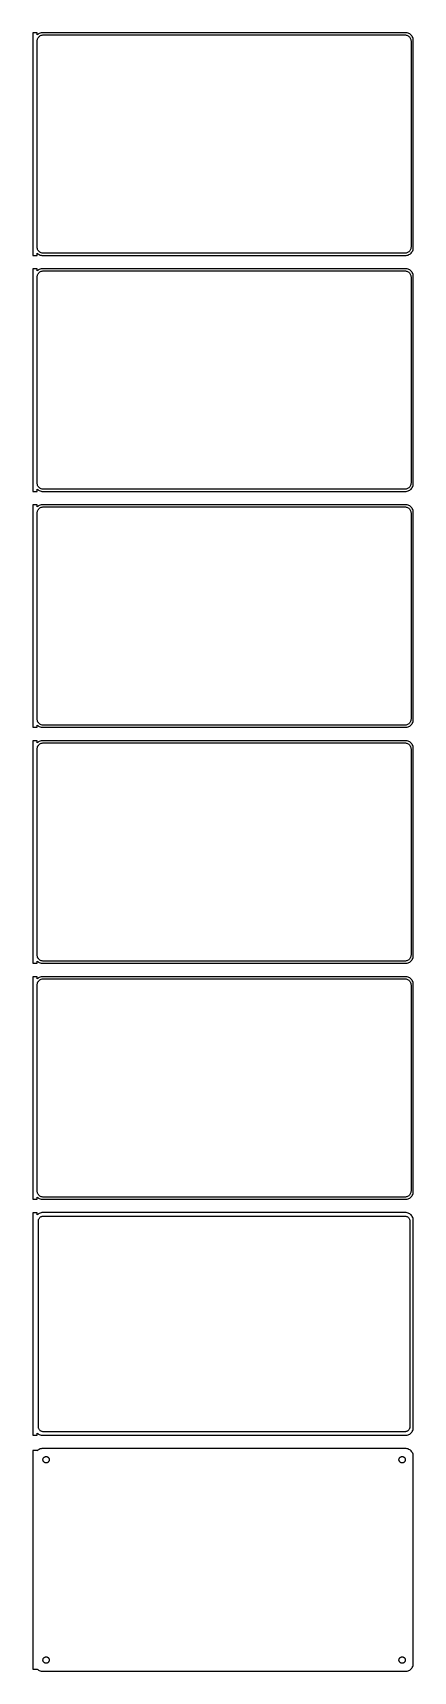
# Model space of a CAD drawing. Header units: metres. Extents: x -129 to 128, y 2310 to 4686.
# Drawn here: x -129 to 128, y 2310 to 3414 of the extents above; entities that cross this region are included whole.
import ezdxf

# ---------------------------------------------------------------- set-up
doc = ezdxf.new("R2010")
doc.units = ezdxf.units.M

msp = doc.modelspace()

# ---------------------------------------------------------------- linework, layer by layer
for p, q in [((-126, 3413.99), (-129, 3413.99)), ((-129, 3413.99), (-129, 3264.01)), ((-126, 3412.56), (-126, 3413.99)), ((-125.687, 3412.85), (-126, 3412.56)), ((-125.179, 3413.22), (-125.687, 3412.85)), ((-124.629, 3413.52), (-125.179, 3413.22)), ((-124.916, 3411.24), (-124.55, 3411.58)), ((-124.045, 3413.76), (-124.629, 3413.52)), ((-124.55, 3411.58), (-124.143, 3411.88)), ((-124.143, 3411.88), (-123.703, 3412.12)), ((-123.437, 3413.91), (-124.045, 3413.76)), ((-123.703, 3412.12), (-123.236, 3412.3)), ((-122.814, 3413.99), (-123.437, 3413.91)), ((-123.236, 3412.3), (-122.75, 3412.43)), ((122.814, 3413.99), (-122.814, 3413.99)), ((-122.75, 3412.43), (-122.251, 3412.49)), ((-122.251, 3412.49), (122.251, 3412.49)), ((122.251, 3412.49), (122.75, 3412.43)), ((122.75, 3412.43), (123.236, 3412.3)), ((123.437, 3413.91), (122.814, 3413.99)), ((123.236, 3412.3), (123.703, 3412.12)), ((124.045, 3413.76), (123.437, 3413.91)), ((123.703, 3412.12), (124.143, 3411.88)), ((124.629, 3413.52), (124.045, 3413.76)), ((124.143, 3411.88), (124.55, 3411.58)), ((124.55, 3411.58), (124.916, 3411.24)), ((125.179, 3413.22), (124.629, 3413.52)), ((125.687, 3412.85), (125.179, 3413.22)), ((126.145, 3412.42), (125.687, 3412.85)), ((126.545, 3411.94), (126.145, 3412.42)), ((126.882, 3411.41), (126.545, 3411.94)), ((127.149, 3410.84), (126.882, 3411.41)), ((-126, 3408.5), (-125.968, 3409)), ((-126, 3269.5), (-126, 3408.5)), ((-125.968, 3409), (-125.874, 3409.49)), ((-125.874, 3409.49), (-125.719, 3409.97)), ((-125.719, 3409.97), (-125.505, 3410.43)), ((-125.505, 3410.43), (-125.236, 3410.85)), ((-125.236, 3410.85), (-124.916, 3411.24)), ((124.916, 3411.24), (125.236, 3410.85)), ((125.236, 3410.85), (125.505, 3410.43)), ((125.505, 3410.43), (125.719, 3409.97)), ((125.719, 3409.97), (125.874, 3409.49)), ((125.874, 3409.49), (125.968, 3409)), ((125.968, 3409), (126, 3408.5)), ((126, 3408.5), (126, 3269.5)), ((127.343, 3410.24), (127.149, 3410.84)), ((127.461, 3409.63), (127.343, 3410.24)), ((127.5, 3409), (127.461, 3409.63)), ((127.5, 3269), (127.5, 3409)), ((-125.968, 3269), (-126, 3269.5)), ((-125.874, 3268.51), (-125.968, 3269)), ((-125.719, 3268.03), (-125.874, 3268.51)), ((-125.505, 3267.57), (-125.719, 3268.03)), ((125.719, 3268.03), (125.505, 3267.57)), ((125.874, 3268.51), (125.719, 3268.03)), ((125.968, 3269), (125.874, 3268.51)), ((126, 3269.5), (125.968, 3269)), ((127.343, 3267.76), (127.461, 3268.37)), ((127.461, 3268.37), (127.5, 3269)), ((-129, 3264.01), (-126, 3264.01)), ((-126, 3265.44), (-125.687, 3265.15)), ((-126, 3264.01), (-126, 3265.44)), ((-125.687, 3265.15), (-125.179, 3264.78)), ((-125.236, 3267.15), (-125.505, 3267.57)), ((-124.916, 3266.76), (-125.236, 3267.15)), ((-125.179, 3264.78), (-124.629, 3264.48)), ((-124.55, 3266.42), (-124.916, 3266.76)), ((-124.629, 3264.48), (-124.045, 3264.24)), ((-124.143, 3266.12), (-124.55, 3266.42)), ((-123.703, 3265.88), (-124.143, 3266.12)), ((-124.045, 3264.24), (-123.437, 3264.09)), ((-123.236, 3265.7), (-123.703, 3265.88)), ((-123.437, 3264.09), (-122.814, 3264.01)), ((-122.75, 3265.57), (-123.236, 3265.7)), ((-122.814, 3264.01), (122.814, 3264.01)), ((-122.251, 3265.51), (-122.75, 3265.57)), ((122.251, 3265.51), (-122.251, 3265.51)), ((122.75, 3265.57), (122.251, 3265.51)), ((123.236, 3265.7), (122.75, 3265.57)), ((122.814, 3264.01), (123.437, 3264.09)), ((123.703, 3265.88), (123.236, 3265.7)), ((123.437, 3264.09), (124.045, 3264.24)), ((124.143, 3266.12), (123.703, 3265.88)), ((124.045, 3264.24), (124.629, 3264.48)), ((124.55, 3266.42), (124.143, 3266.12)), ((124.916, 3266.76), (124.55, 3266.42)), ((124.629, 3264.48), (125.179, 3264.78)), ((125.236, 3267.15), (124.916, 3266.76)), ((125.179, 3264.78), (125.687, 3265.15)), ((125.505, 3267.57), (125.236, 3267.15)), ((125.687, 3265.15), (126.145, 3265.58)), ((126.145, 3265.58), (126.545, 3266.06)), ((126.545, 3266.06), (126.882, 3266.59)), ((126.882, 3266.59), (127.149, 3267.16)), ((127.149, 3267.16), (127.343, 3267.76)), ((-126, 3254.99), (-129, 3254.99)), ((-129, 3254.99), (-129, 3105.01)), ((-126, 3253.56), (-126, 3254.99)), ((-125.687, 3253.85), (-126, 3253.56)), ((-126, 3249.5), (-125.968, 3250)), ((-126, 3110.5), (-126, 3249.5)), ((-125.968, 3250), (-125.874, 3250.49)), ((-125.874, 3250.49), (-125.719, 3250.97)), ((-125.719, 3250.97), (-125.505, 3251.43)), ((-125.179, 3254.22), (-125.687, 3253.85)), ((-125.505, 3251.43), (-125.236, 3251.85)), ((-125.236, 3251.85), (-124.916, 3252.24)), ((-124.629, 3254.52), (-125.179, 3254.22)), ((-124.916, 3252.24), (-124.55, 3252.58)), ((-124.045, 3254.76), (-124.629, 3254.52)), ((-124.55, 3252.58), (-124.143, 3252.88)), ((-124.143, 3252.88), (-123.703, 3253.12)), ((-123.437, 3254.91), (-124.045, 3254.76)), ((-123.703, 3253.12), (-123.236, 3253.3)), ((-122.814, 3254.99), (-123.437, 3254.91)), ((-123.236, 3253.3), (-122.75, 3253.43)), ((122.814, 3254.99), (-122.814, 3254.99)), ((-122.75, 3253.43), (-122.251, 3253.49)), ((-122.251, 3253.49), (122.251, 3253.49)), ((122.251, 3253.49), (122.75, 3253.43)), ((122.75, 3253.43), (123.236, 3253.3)), ((123.437, 3254.91), (122.814, 3254.99)), ((123.236, 3253.3), (123.703, 3253.12)), ((124.045, 3254.76), (123.437, 3254.91)), ((123.703, 3253.12), (124.143, 3252.88)), ((124.629, 3254.52), (124.045, 3254.76)), ((124.143, 3252.88), (124.55, 3252.58)), ((124.55, 3252.58), (124.916, 3252.24)), ((125.179, 3254.22), (124.629, 3254.52)), ((124.916, 3252.24), (125.236, 3251.85)), ((125.687, 3253.85), (125.179, 3254.22)), ((125.236, 3251.85), (125.505, 3251.43)), ((125.505, 3251.43), (125.719, 3250.97)), ((126.145, 3253.42), (125.687, 3253.85)), ((125.719, 3250.97), (125.874, 3250.49)), ((125.874, 3250.49), (125.968, 3250)), ((125.968, 3250), (126, 3249.5)), ((126, 3249.5), (126, 3110.5)), ((126.545, 3252.94), (126.145, 3253.42)), ((126.882, 3252.41), (126.545, 3252.94)), ((127.149, 3251.84), (126.882, 3252.41)), ((127.343, 3251.24), (127.149, 3251.84)), ((127.461, 3250.63), (127.343, 3251.24)), ((127.5, 3250), (127.461, 3250.63)), ((127.5, 3110), (127.5, 3250)), ((-129, 3105.01), (-126, 3105.01)), ((-125.968, 3110), (-126, 3110.5)), ((-126, 3106.44), (-125.687, 3106.15)), ((-126, 3105.01), (-126, 3106.44)), ((-125.874, 3109.51), (-125.968, 3110)), ((-125.719, 3109.03), (-125.874, 3109.51)), ((-125.505, 3108.57), (-125.719, 3109.03)), ((-125.687, 3106.15), (-125.179, 3105.78)), ((-125.236, 3108.15), (-125.505, 3108.57)), ((-124.916, 3107.76), (-125.236, 3108.15)), ((-125.179, 3105.78), (-124.629, 3105.48)), ((-124.55, 3107.42), (-124.916, 3107.76)), ((-124.629, 3105.48), (-124.045, 3105.24)), ((-124.143, 3107.12), (-124.55, 3107.42)), ((-123.703, 3106.88), (-124.143, 3107.12)), ((-124.045, 3105.24), (-123.437, 3105.09)), ((-123.236, 3106.7), (-123.703, 3106.88)), ((-123.437, 3105.09), (-122.814, 3105.01)), ((-122.75, 3106.57), (-123.236, 3106.7)), ((-122.814, 3105.01), (122.814, 3105.01)), ((-122.251, 3106.51), (-122.75, 3106.57)), ((122.251, 3106.51), (-122.251, 3106.51)), ((122.75, 3106.57), (122.251, 3106.51)), ((123.236, 3106.7), (122.75, 3106.57)), ((122.814, 3105.01), (123.437, 3105.09)), ((123.703, 3106.88), (123.236, 3106.7)), ((123.437, 3105.09), (124.045, 3105.24)), ((124.143, 3107.12), (123.703, 3106.88)), ((124.045, 3105.24), (124.629, 3105.48)), ((124.55, 3107.42), (124.143, 3107.12)), ((124.916, 3107.76), (124.55, 3107.42)), ((124.629, 3105.48), (125.179, 3105.78)), ((125.236, 3108.15), (124.916, 3107.76)), ((125.179, 3105.78), (125.687, 3106.15)), ((125.505, 3108.57), (125.236, 3108.15)), ((125.719, 3109.03), (125.505, 3108.57)), ((125.687, 3106.15), (126.145, 3106.58)), ((125.874, 3109.51), (125.719, 3109.03)), ((125.968, 3110), (125.874, 3109.51)), ((126, 3110.5), (125.968, 3110)), ((126.145, 3106.58), (126.545, 3107.06)), ((126.545, 3107.06), (126.882, 3107.59)), ((126.882, 3107.59), (127.149, 3108.16)), ((127.149, 3108.16), (127.343, 3108.76)), ((127.343, 3108.76), (127.461, 3109.37)), ((127.461, 3109.37), (127.5, 3110)), ((-126, 3095.99), (-129, 3095.99)), ((-129, 3095.99), (-129, 2946.01)), ((-126, 3094.56), (-126, 3095.99)), ((-125.687, 3094.85), (-126, 3094.56)), ((-125.968, 3091), (-125.874, 3091.49)), ((-125.874, 3091.49), (-125.719, 3091.97)), ((-125.719, 3091.97), (-125.505, 3092.43)), ((-125.179, 3095.22), (-125.687, 3094.85)), ((-125.505, 3092.43), (-125.236, 3092.85)), ((-125.236, 3092.85), (-124.916, 3093.24)), ((-124.629, 3095.52), (-125.179, 3095.22)), ((-124.916, 3093.24), (-124.55, 3093.58)), ((-124.045, 3095.76), (-124.629, 3095.52)), ((-124.55, 3093.58), (-124.143, 3093.88)), ((-124.143, 3093.88), (-123.703, 3094.12)), ((-123.437, 3095.91), (-124.045, 3095.76)), ((-123.703, 3094.12), (-123.236, 3094.3)), ((-122.814, 3095.99), (-123.437, 3095.91)), ((-123.236, 3094.3), (-122.75, 3094.43)), ((122.814, 3095.99), (-122.814, 3095.99)), ((-122.75, 3094.43), (-122.251, 3094.49)), ((-122.251, 3094.49), (122.251, 3094.49)), ((122.251, 3094.49), (122.75, 3094.43)), ((122.75, 3094.43), (123.236, 3094.3)), ((123.437, 3095.91), (122.814, 3095.99)), ((123.236, 3094.3), (123.703, 3094.12)), ((124.045, 3095.76), (123.437, 3095.91)), ((123.703, 3094.12), (124.143, 3093.88)), ((124.629, 3095.52), (124.045, 3095.76)), ((124.143, 3093.88), (124.55, 3093.58)), ((124.55, 3093.58), (124.916, 3093.24)), ((125.179, 3095.22), (124.629, 3095.52)), ((124.916, 3093.24), (125.236, 3092.85)), ((125.687, 3094.85), (125.179, 3095.22)), ((125.236, 3092.85), (125.505, 3092.43)), ((125.505, 3092.43), (125.719, 3091.97)), ((126.145, 3094.42), (125.687, 3094.85)), ((125.719, 3091.97), (125.874, 3091.49)), ((125.874, 3091.49), (125.968, 3091)), ((126.545, 3093.94), (126.145, 3094.42)), ((126.882, 3093.41), (126.545, 3093.94)), ((127.149, 3092.84), (126.882, 3093.41)), ((127.343, 3092.24), (127.149, 3092.84)), ((127.461, 3091.63), (127.343, 3092.24)), ((127.5, 3091), (127.461, 3091.63)), ((-126, 3090.5), (-125.968, 3091)), ((-126, 2951.5), (-126, 3090.5)), ((125.968, 3091), (126, 3090.5)), ((126, 3090.5), (126, 2951.5)), ((127.5, 2951), (127.5, 3091)), ((-125.968, 2951), (-126, 2951.5)), ((-125.874, 2950.51), (-125.968, 2951)), ((-125.719, 2950.03), (-125.874, 2950.51)), ((-125.505, 2949.57), (-125.719, 2950.03)), ((-125.236, 2949.15), (-125.505, 2949.57)), ((-124.916, 2948.76), (-125.236, 2949.15)), ((-124.55, 2948.42), (-124.916, 2948.76)), ((-124.143, 2948.12), (-124.55, 2948.42)), ((-123.703, 2947.88), (-124.143, 2948.12)), ((-123.236, 2947.7), (-123.703, 2947.88)), ((-122.75, 2947.57), (-123.236, 2947.7)), ((123.236, 2947.7), (122.75, 2947.57)), ((123.703, 2947.88), (123.236, 2947.7)), ((124.143, 2948.12), (123.703, 2947.88)), ((124.55, 2948.42), (124.143, 2948.12)), ((124.916, 2948.76), (124.55, 2948.42)), ((125.236, 2949.15), (124.916, 2948.76)), ((125.505, 2949.57), (125.236, 2949.15)), ((125.719, 2950.03), (125.505, 2949.57)), ((125.874, 2950.51), (125.719, 2950.03)), ((125.968, 2951), (125.874, 2950.51)), ((126, 2951.5), (125.968, 2951)), ((126.145, 2947.58), (126.545, 2948.06)), ((126.545, 2948.06), (126.882, 2948.59)), ((126.882, 2948.59), (127.149, 2949.16)), ((127.149, 2949.16), (127.343, 2949.76)), ((127.343, 2949.76), (127.461, 2950.37)), ((127.461, 2950.37), (127.5, 2951)), ((-129, 2946.01), (-126, 2946.01)), ((-126, 2936.99), (-129, 2936.99)), ((-129, 2936.99), (-129, 2787.01)), ((-126, 2947.44), (-125.687, 2947.15)), ((-126, 2946.01), (-126, 2947.44)), ((-126, 2935.56), (-126, 2936.99)), ((-125.687, 2947.15), (-125.179, 2946.78)), ((-125.179, 2946.78), (-124.629, 2946.48)), ((-124.629, 2946.48), (-124.045, 2946.24)), ((-124.045, 2936.76), (-124.629, 2936.52)), ((-124.045, 2946.24), (-123.437, 2946.09)), ((-123.437, 2936.91), (-124.045, 2936.76)), ((-123.437, 2946.09), (-122.814, 2946.01)), ((-122.814, 2936.99), (-123.437, 2936.91)), ((-122.814, 2946.01), (122.814, 2946.01)), ((122.814, 2936.99), (-122.814, 2936.99)), ((-122.251, 2947.51), (-122.75, 2947.57)), ((122.251, 2947.51), (-122.251, 2947.51)), ((122.75, 2947.57), (122.251, 2947.51)), ((122.814, 2946.01), (123.437, 2946.09)), ((123.437, 2936.91), (122.814, 2936.99)), ((123.437, 2946.09), (124.045, 2946.24)), ((124.045, 2936.76), (123.437, 2936.91)), ((124.045, 2946.24), (124.629, 2946.48)), ((124.629, 2936.52), (124.045, 2936.76)), ((124.629, 2946.48), (125.179, 2946.78)), ((125.179, 2946.78), (125.687, 2947.15)), ((125.687, 2947.15), (126.145, 2947.58)), ((-125.687, 2935.85), (-126, 2935.56)), ((-126, 2931.5), (-125.968, 2932)), ((-126, 2792.5), (-126, 2931.5)), ((-125.968, 2932), (-125.874, 2932.49)), ((-125.874, 2932.49), (-125.719, 2932.97)), ((-125.719, 2932.97), (-125.505, 2933.43)), ((-125.179, 2936.22), (-125.687, 2935.85)), ((-125.505, 2933.43), (-125.236, 2933.85)), ((-125.236, 2933.85), (-124.916, 2934.24)), ((-124.629, 2936.52), (-125.179, 2936.22)), ((-124.916, 2934.24), (-124.55, 2934.58)), ((-124.55, 2934.58), (-124.143, 2934.88)), ((-124.143, 2934.88), (-123.703, 2935.12)), ((-123.703, 2935.12), (-123.236, 2935.3)), ((-123.236, 2935.3), (-122.75, 2935.43)), ((-122.75, 2935.43), (-122.251, 2935.49)), ((-122.251, 2935.49), (122.251, 2935.49)), ((122.251, 2935.49), (122.75, 2935.43)), ((122.75, 2935.43), (123.236, 2935.3)), ((123.236, 2935.3), (123.703, 2935.12)), ((123.703, 2935.12), (124.143, 2934.88)), ((124.143, 2934.88), (124.55, 2934.58)), ((124.55, 2934.58), (124.916, 2934.24)), ((125.179, 2936.22), (124.629, 2936.52)), ((124.916, 2934.24), (125.236, 2933.85)), ((125.687, 2935.85), (125.179, 2936.22)), ((125.236, 2933.85), (125.505, 2933.43)), ((125.505, 2933.43), (125.719, 2932.97)), ((126.145, 2935.42), (125.687, 2935.85)), ((125.719, 2932.97), (125.874, 2932.49)), ((125.874, 2932.49), (125.968, 2932)), ((125.968, 2932), (126, 2931.5)), ((126, 2931.5), (126, 2792.5)), ((126.545, 2934.94), (126.145, 2935.42)), ((126.882, 2934.41), (126.545, 2934.94)), ((127.149, 2933.84), (126.882, 2934.41)), ((127.343, 2933.24), (127.149, 2933.84)), ((127.461, 2932.63), (127.343, 2933.24)), ((127.5, 2932), (127.461, 2932.63)), ((127.5, 2792), (127.5, 2932)), ((-129, 2787.01), (-126, 2787.01)), ((-125.968, 2792), (-126, 2792.5)), ((-126, 2788.44), (-125.687, 2788.15)), ((-126, 2787.01), (-126, 2788.44)), ((-125.874, 2791.51), (-125.968, 2792)), ((-125.719, 2791.03), (-125.874, 2791.51)), ((-125.505, 2790.57), (-125.719, 2791.03)), ((-125.687, 2788.15), (-125.179, 2787.78)), ((-125.236, 2790.15), (-125.505, 2790.57)), ((-124.916, 2789.76), (-125.236, 2790.15)), ((-125.179, 2787.78), (-124.629, 2787.48)), ((-124.55, 2789.42), (-124.916, 2789.76)), ((-124.629, 2787.48), (-124.045, 2787.24)), ((-124.143, 2789.12), (-124.55, 2789.42)), ((-123.703, 2788.88), (-124.143, 2789.12)), ((-124.045, 2787.24), (-123.437, 2787.09)), ((-123.236, 2788.7), (-123.703, 2788.88)), ((-123.437, 2787.09), (-122.814, 2787.01)), ((-122.75, 2788.57), (-123.236, 2788.7)), ((-122.814, 2787.01), (122.814, 2787.01)), ((-122.251, 2788.51), (-122.75, 2788.57)), ((122.251, 2788.51), (-122.251, 2788.51)), ((122.75, 2788.57), (122.251, 2788.51)), ((123.236, 2788.7), (122.75, 2788.57)), ((122.814, 2787.01), (123.437, 2787.09)), ((123.703, 2788.88), (123.236, 2788.7)), ((123.437, 2787.09), (124.045, 2787.24)), ((124.143, 2789.12), (123.703, 2788.88)), ((124.045, 2787.24), (124.629, 2787.48)), ((124.55, 2789.42), (124.143, 2789.12)), ((124.916, 2789.76), (124.55, 2789.42)), ((124.629, 2787.48), (125.179, 2787.78)), ((125.236, 2790.15), (124.916, 2789.76)), ((125.179, 2787.78), (125.687, 2788.15)), ((125.505, 2790.57), (125.236, 2790.15)), ((125.719, 2791.03), (125.505, 2790.57)), ((125.687, 2788.15), (126.145, 2788.58)), ((125.874, 2791.51), (125.719, 2791.03)), ((125.968, 2792), (125.874, 2791.51)), ((126, 2792.5), (125.968, 2792)), ((126.145, 2788.58), (126.545, 2789.06)), ((126.545, 2789.06), (126.882, 2789.59)), ((126.882, 2789.59), (127.149, 2790.16)), ((127.149, 2790.16), (127.343, 2790.76)), ((127.343, 2790.76), (127.461, 2791.37)), ((127.461, 2791.37), (127.5, 2792)), ((-126, 2777.99), (-129, 2777.99)), ((-129, 2777.99), (-129, 2628.01)), ((-126, 2776.56), (-126, 2777.99)), ((-125.687, 2776.85), (-126, 2776.56)), ((-126, 2772.5), (-125.968, 2773)), ((-126, 2633.5), (-126, 2772.5)), ((-125.968, 2773), (-125.874, 2773.49)), ((-125.874, 2773.49), (-125.719, 2773.97)), ((-125.719, 2773.97), (-125.505, 2774.43)), ((-125.179, 2777.22), (-125.687, 2776.85)), ((-125.505, 2774.43), (-125.236, 2774.85)), ((-125.236, 2774.85), (-124.916, 2775.24)), ((-124.629, 2777.52), (-125.179, 2777.22)), ((-124.916, 2775.24), (-124.55, 2775.58)), ((-124.045, 2777.76), (-124.629, 2777.52)), ((-124.55, 2775.58), (-124.143, 2775.88)), ((-124.143, 2775.88), (-123.703, 2776.12)), ((-123.437, 2777.91), (-124.045, 2777.76)), ((-123.703, 2776.12), (-123.236, 2776.3)), ((-122.814, 2777.99), (-123.437, 2777.91)), ((-123.236, 2776.3), (-122.75, 2776.43)), ((122.814, 2777.99), (-122.814, 2777.99)), ((-122.75, 2776.43), (-122.251, 2776.49)), ((-122.251, 2776.49), (122.251, 2776.49)), ((122.251, 2776.49), (122.75, 2776.43)), ((122.75, 2776.43), (123.236, 2776.3)), ((123.437, 2777.91), (122.814, 2777.99)), ((123.236, 2776.3), (123.703, 2776.12)), ((124.045, 2777.76), (123.437, 2777.91)), ((123.703, 2776.12), (124.143, 2775.88)), ((124.629, 2777.52), (124.045, 2777.76)), ((124.143, 2775.88), (124.55, 2775.58)), ((124.55, 2775.58), (124.916, 2775.24)), ((125.179, 2777.22), (124.629, 2777.52)), ((124.916, 2775.24), (125.236, 2774.85)), ((125.687, 2776.85), (125.179, 2777.22)), ((125.236, 2774.85), (125.505, 2774.43)), ((125.505, 2774.43), (125.719, 2773.97)), ((126.145, 2776.42), (125.687, 2776.85)), ((125.719, 2773.97), (125.874, 2773.49)), ((125.874, 2773.49), (125.968, 2773)), ((125.968, 2773), (126, 2772.5)), ((126, 2772.5), (126, 2633.5)), ((126.545, 2775.94), (126.145, 2776.42)), ((126.882, 2775.41), (126.545, 2775.94)), ((127.149, 2774.84), (126.882, 2775.41)), ((127.343, 2774.24), (127.149, 2774.84)), ((127.461, 2773.63), (127.343, 2774.24)), ((127.5, 2773), (127.461, 2773.63)), ((127.5, 2633), (127.5, 2773)), ((-129, 2628.01), (-126, 2628.01)), ((-125.968, 2633), (-126, 2633.5)), ((-126, 2629.44), (-125.687, 2629.15)), ((-126, 2628.01), (-126, 2629.44)), ((-125.874, 2632.51), (-125.968, 2633)), ((-125.719, 2632.03), (-125.874, 2632.51)), ((-125.505, 2631.57), (-125.719, 2632.03)), ((-125.687, 2629.15), (-125.179, 2628.78)), ((-125.236, 2631.15), (-125.505, 2631.57)), ((-124.916, 2630.76), (-125.236, 2631.15)), ((-125.179, 2628.78), (-124.629, 2628.48)), ((-124.55, 2630.42), (-124.916, 2630.76)), ((-124.629, 2628.48), (-124.045, 2628.24)), ((-124.143, 2630.12), (-124.55, 2630.42)), ((-123.703, 2629.88), (-124.143, 2630.12)), ((-124.045, 2628.24), (-123.437, 2628.09)), ((-123.236, 2629.7), (-123.703, 2629.88)), ((-123.437, 2628.09), (-122.814, 2628.01)), ((-122.75, 2629.57), (-123.236, 2629.7)), ((-122.814, 2628.01), (122.814, 2628.01)), ((-122.251, 2629.51), (-122.75, 2629.57)), ((122.251, 2629.51), (-122.251, 2629.51)), ((122.75, 2629.57), (122.251, 2629.51)), ((123.236, 2629.7), (122.75, 2629.57)), ((122.814, 2628.01), (123.437, 2628.09)), ((123.703, 2629.88), (123.236, 2629.7)), ((123.437, 2628.09), (124.045, 2628.24)), ((124.143, 2630.12), (123.703, 2629.88)), ((124.045, 2628.24), (124.629, 2628.48)), ((124.55, 2630.42), (124.143, 2630.12)), ((124.916, 2630.76), (124.55, 2630.42)), ((124.629, 2628.48), (125.179, 2628.78)), ((125.236, 2631.15), (124.916, 2630.76)), ((125.179, 2628.78), (125.687, 2629.15)), ((125.505, 2631.57), (125.236, 2631.15)), ((125.719, 2632.03), (125.505, 2631.57)), ((125.687, 2629.15), (126.145, 2629.58)), ((125.874, 2632.51), (125.719, 2632.03)), ((125.968, 2633), (125.874, 2632.51)), ((126, 2633.5), (125.968, 2633)), ((126.145, 2629.58), (126.545, 2630.06)), ((126.545, 2630.06), (126.882, 2630.59)), ((126.882, 2630.59), (127.149, 2631.16)), ((127.149, 2631.16), (127.343, 2631.76)), ((127.343, 2631.76), (127.461, 2632.37)), ((127.461, 2632.37), (127.5, 2633)), ((-126, 2618.98), (-129, 2618.98)), ((-129, 2618.98), (-129, 2469.02)), ((-126, 2617.56), (-126, 2618.98)), ((-125.687, 2617.85), (-126, 2617.56)), ((-125.179, 2618.22), (-125.687, 2617.85)), ((-124.629, 2618.52), (-125.179, 2618.22)), ((-124.045, 2618.76), (-124.629, 2618.52)), ((-123.437, 2618.91), (-124.045, 2618.76)), ((-122.814, 2618.99), (-123.437, 2618.91)), ((-123.325, 2616.32), (-122.962, 2616.46)), ((-122.962, 2616.46), (-122.583, 2616.56)), ((122.814, 2618.99), (-122.814, 2618.99)), ((-122.583, 2616.56), (-122.195, 2616.61)), ((-122.195, 2616.61), (122.195, 2616.61)), ((122.195, 2616.61), (122.583, 2616.56)), ((122.583, 2616.56), (122.962, 2616.46)), ((123.437, 2618.91), (122.814, 2618.99)), ((122.962, 2616.46), (123.325, 2616.32)), ((124.045, 2618.76), (123.437, 2618.91)), ((124.629, 2618.52), (124.045, 2618.76)), ((125.179, 2618.22), (124.629, 2618.52)), ((125.687, 2617.85), (125.179, 2618.22)), ((126.145, 2617.42), (125.687, 2617.85)), ((126.545, 2616.94), (126.145, 2617.42)), ((126.882, 2616.41), (126.545, 2616.94)), ((-125.113, 2613.5), (-125.088, 2613.89)), ((-125.113, 2474.5), (-125.113, 2613.5)), ((-125.088, 2613.89), (-125.015, 2614.27)), ((-125.015, 2614.27), (-124.894, 2614.65)), ((-124.894, 2614.65), (-124.728, 2615)), ((-124.728, 2615), (-124.518, 2615.33)), ((-124.518, 2615.33), (-124.269, 2615.63)), ((-124.269, 2615.63), (-123.984, 2615.9)), ((-123.984, 2615.9), (-123.668, 2616.13)), ((-123.668, 2616.13), (-123.325, 2616.32)), ((123.325, 2616.32), (123.668, 2616.13)), ((123.668, 2616.13), (123.984, 2615.9)), ((123.984, 2615.9), (124.269, 2615.63)), ((124.269, 2615.63), (124.518, 2615.33)), ((124.518, 2615.33), (124.728, 2615)), ((124.728, 2615), (124.894, 2614.65)), ((124.894, 2614.65), (125.015, 2614.27)), ((125.015, 2614.27), (125.088, 2613.89)), ((125.088, 2613.89), (125.113, 2613.5)), ((125.113, 2613.5), (125.113, 2474.5)), ((127.149, 2615.84), (126.882, 2616.41)), ((127.343, 2615.24), (127.149, 2615.84)), ((127.461, 2614.63), (127.343, 2615.24)), ((127.5, 2614), (127.461, 2614.63)), ((127.5, 2474), (127.5, 2614)), ((-125.088, 2474.11), (-125.113, 2474.5)), ((-125.015, 2473.73), (-125.088, 2474.11)), ((-124.894, 2473.35), (-125.015, 2473.73)), ((-124.728, 2473), (-124.894, 2473.35)), ((-124.518, 2472.67), (-124.728, 2473)), ((124.728, 2473), (124.518, 2472.67)), ((124.894, 2473.35), (124.728, 2473)), ((125.015, 2473.73), (124.894, 2473.35)), ((125.088, 2474.11), (125.015, 2473.73)), ((125.113, 2474.5), (125.088, 2474.11)), ((127.343, 2472.76), (127.461, 2473.37)), ((127.461, 2473.37), (127.5, 2474)), ((-129, 2469.02), (-126, 2469.02)), ((-126, 2469.02), (-126, 2470.44)), ((-126, 2470.44), (-125.687, 2470.15)), ((-125.687, 2470.15), (-125.179, 2469.78)), ((-125.179, 2469.78), (-124.629, 2469.48)), ((-124.629, 2469.48), (-124.045, 2469.24)), ((-124.269, 2472.37), (-124.518, 2472.67)), ((-123.984, 2472.1), (-124.269, 2472.37)), ((-124.045, 2469.24), (-123.437, 2469.09)), ((-123.668, 2471.87), (-123.984, 2472.1)), ((-123.325, 2471.68), (-123.668, 2471.87)), ((-123.437, 2469.09), (-122.814, 2469.01)), ((-122.962, 2471.54), (-123.325, 2471.68)), ((-122.583, 2471.44), (-122.962, 2471.54)), ((-122.814, 2469.01), (122.814, 2469.01)), ((-122.195, 2471.39), (-122.583, 2471.44)), ((122.195, 2471.39), (-122.195, 2471.39)), ((122.583, 2471.44), (122.195, 2471.39)), ((122.962, 2471.54), (122.583, 2471.44)), ((122.814, 2469.01), (123.437, 2469.09)), ((123.325, 2471.68), (122.962, 2471.54)), ((123.668, 2471.87), (123.325, 2471.68)), ((123.437, 2469.09), (124.045, 2469.24)), ((123.984, 2472.1), (123.668, 2471.87)), ((124.269, 2472.37), (123.984, 2472.1)), ((124.045, 2469.24), (124.629, 2469.48)), ((124.518, 2472.67), (124.269, 2472.37)), ((124.629, 2469.48), (125.179, 2469.78)), ((125.179, 2469.78), (125.687, 2470.15)), ((125.687, 2470.15), (126.145, 2470.58)), ((126.145, 2470.58), (126.545, 2471.06)), ((126.545, 2471.06), (126.882, 2471.59)), ((126.882, 2471.59), (127.149, 2472.16)), ((127.149, 2472.16), (127.343, 2472.76)), ((-126, 2458.65), (-129, 2458.65)), ((-129, 2458.65), (-129, 2311.35)), ((-125.687, 2458.85), (-126, 2458.56)), ((-126, 2458.56), (-126, 2458.65)), ((-125.179, 2459.22), (-125.687, 2458.85)), ((-124.629, 2459.52), (-125.179, 2459.22)), ((-124.045, 2459.76), (-124.629, 2459.52)), ((-123.437, 2459.91), (-124.045, 2459.76)), ((-122.814, 2459.99), (-123.437, 2459.91)), ((122.814, 2459.99), (-122.814, 2459.99)), ((-122.135, 2452.5), (-122.118, 2452.77)), ((-122.118, 2452.23), (-122.135, 2452.5)), ((-122.118, 2452.77), (-122.068, 2453.03)), ((-122.068, 2451.97), (-122.118, 2452.23)), ((-122.068, 2453.03), (-121.985, 2453.29)), ((-121.985, 2451.71), (-122.068, 2451.97)), ((-121.985, 2453.29), (-121.871, 2453.53)), ((-121.871, 2451.47), (-121.985, 2451.71)), ((-121.871, 2453.53), (-121.727, 2453.76)), ((-121.727, 2451.24), (-121.871, 2451.47)), ((-121.727, 2453.76), (-121.557, 2453.96)), ((-121.557, 2451.04), (-121.727, 2451.24)), ((-121.557, 2453.96), (-121.361, 2454.15)), ((-121.361, 2450.85), (-121.557, 2451.04)), ((-121.361, 2454.15), (-121.144, 2454.3)), ((-121.144, 2450.7), (-121.361, 2450.85)), ((-121.144, 2454.3), (-120.909, 2454.43)), ((-120.909, 2454.43), (-120.66, 2454.53)), ((-120.66, 2454.53), (-120.4, 2454.6)), ((-120.4, 2454.6), (-120.134, 2454.63)), ((-120.134, 2454.63), (-119.866, 2454.63)), ((-119.866, 2454.63), (-119.6, 2454.6)), ((-119.6, 2454.6), (-119.34, 2454.53)), ((-119.34, 2454.53), (-119.091, 2454.43)), ((-119.091, 2454.43), (-118.856, 2454.3)), ((-118.856, 2454.3), (-118.639, 2454.15)), ((-118.639, 2450.85), (-118.856, 2450.7)), ((-118.639, 2454.15), (-118.443, 2453.96)), ((-118.443, 2451.04), (-118.639, 2450.85)), ((-118.443, 2453.96), (-118.273, 2453.76)), ((-118.273, 2451.24), (-118.443, 2451.04)), ((-118.273, 2453.76), (-118.129, 2453.53)), ((-118.129, 2451.47), (-118.273, 2451.24)), ((-118.129, 2453.53), (-118.015, 2453.29)), ((-118.015, 2451.71), (-118.129, 2451.47)), ((-118.015, 2453.29), (-117.932, 2453.03)), ((-117.932, 2451.97), (-118.015, 2451.71)), ((-117.932, 2453.03), (-117.882, 2452.77)), ((-117.882, 2452.23), (-117.932, 2451.97)), ((-117.882, 2452.77), (-117.865, 2452.5)), ((-117.865, 2452.5), (-117.882, 2452.23)), ((117.865, 2452.5), (117.882, 2452.77)), ((117.882, 2452.23), (117.865, 2452.5)), ((117.882, 2452.77), (117.932, 2453.03)), ((117.932, 2451.97), (117.882, 2452.23)), ((117.932, 2453.03), (118.015, 2453.29)), ((118.015, 2451.71), (117.932, 2451.97)), ((118.015, 2453.29), (118.129, 2453.53)), ((118.129, 2451.47), (118.015, 2451.71)), ((118.129, 2453.53), (118.273, 2453.76)), ((118.273, 2451.24), (118.129, 2451.47)), ((118.273, 2453.76), (118.443, 2453.96)), ((118.443, 2451.04), (118.273, 2451.24)), ((118.443, 2453.96), (118.639, 2454.15)), ((118.639, 2450.85), (118.443, 2451.04)), ((118.639, 2454.15), (118.856, 2454.3)), ((118.856, 2450.7), (118.639, 2450.85)), ((118.856, 2454.3), (119.091, 2454.43)), ((119.091, 2454.43), (119.34, 2454.53)), ((119.34, 2454.53), (119.6, 2454.6)), ((119.6, 2454.6), (119.866, 2454.63)), ((119.866, 2454.63), (120.134, 2454.63)), ((120.134, 2454.63), (120.4, 2454.6)), ((120.4, 2454.6), (120.66, 2454.53)), ((120.66, 2454.53), (120.909, 2454.43)), ((120.909, 2454.43), (121.144, 2454.3)), ((121.144, 2454.3), (121.361, 2454.15)), ((121.361, 2450.85), (121.144, 2450.7)), ((121.361, 2454.15), (121.557, 2453.96)), ((121.557, 2451.04), (121.361, 2450.85)), ((121.557, 2453.96), (121.727, 2453.76)), ((121.727, 2451.24), (121.557, 2451.04)), ((121.727, 2453.76), (121.871, 2453.53)), ((121.871, 2451.47), (121.727, 2451.24)), ((121.871, 2453.53), (121.985, 2453.29)), ((121.985, 2451.71), (121.871, 2451.47)), ((121.985, 2453.29), (122.068, 2453.03)), ((122.068, 2451.97), (121.985, 2451.71)), ((122.068, 2453.03), (122.118, 2452.77)), ((122.118, 2452.23), (122.068, 2451.97)), ((122.118, 2452.77), (122.135, 2452.5)), ((122.135, 2452.5), (122.118, 2452.23)), ((123.437, 2459.91), (122.814, 2459.99)), ((124.045, 2459.76), (123.437, 2459.91)), ((124.629, 2459.52), (124.045, 2459.76)), ((125.179, 2459.22), (124.629, 2459.52)), ((125.687, 2458.85), (125.179, 2459.22)), ((126.145, 2458.42), (125.687, 2458.85)), ((126.545, 2457.94), (126.145, 2458.42)), ((126.882, 2457.41), (126.545, 2457.94)), ((127.149, 2456.84), (126.882, 2457.41)), ((127.343, 2456.24), (127.149, 2456.84)), ((127.461, 2455.63), (127.343, 2456.24)), ((127.5, 2455), (127.461, 2455.63)), ((127.5, 2315), (127.5, 2455)), ((-120.909, 2450.57), (-121.144, 2450.7)), ((-120.66, 2450.47), (-120.909, 2450.57)), ((-120.4, 2450.4), (-120.66, 2450.47)), ((-120.134, 2450.37), (-120.4, 2450.4)), ((-119.866, 2450.37), (-120.134, 2450.37)), ((-119.6, 2450.4), (-119.866, 2450.37)), ((-119.34, 2450.47), (-119.6, 2450.4)), ((-119.091, 2450.57), (-119.34, 2450.47)), ((-118.856, 2450.7), (-119.091, 2450.57)), ((119.091, 2450.57), (118.856, 2450.7)), ((119.34, 2450.47), (119.091, 2450.57)), ((119.6, 2450.4), (119.34, 2450.47)), ((119.866, 2450.37), (119.6, 2450.4)), ((120.134, 2450.37), (119.866, 2450.37)), ((120.4, 2450.4), (120.134, 2450.37)), ((120.66, 2450.47), (120.4, 2450.4)), ((120.909, 2450.57), (120.66, 2450.47)), ((121.144, 2450.7), (120.909, 2450.57)), ((-121.985, 2318.29), (-121.871, 2318.53)), ((-121.871, 2318.53), (-121.727, 2318.76)), ((-121.727, 2318.76), (-121.557, 2318.96)), ((-121.557, 2318.96), (-121.361, 2319.15)), ((-121.361, 2319.15), (-121.144, 2319.3)), ((-121.144, 2319.3), (-120.909, 2319.43)), ((-120.909, 2319.43), (-120.66, 2319.53)), ((-120.66, 2319.53), (-120.4, 2319.6)), ((-120.4, 2319.6), (-120.134, 2319.63)), ((-120.134, 2319.63), (-119.866, 2319.63)), ((-119.866, 2319.63), (-119.6, 2319.6)), ((-119.6, 2319.6), (-119.34, 2319.53)), ((-119.34, 2319.53), (-119.091, 2319.43)), ((-119.091, 2319.43), (-118.856, 2319.3)), ((-118.856, 2319.3), (-118.639, 2319.15)), ((-118.639, 2319.15), (-118.443, 2318.96)), ((-118.443, 2318.96), (-118.273, 2318.76)), ((-118.273, 2318.76), (-118.129, 2318.53)), ((-118.129, 2318.53), (-118.015, 2318.29)), ((118.015, 2318.29), (118.129, 2318.53)), ((118.129, 2318.53), (118.273, 2318.76)), ((118.273, 2318.76), (118.443, 2318.96)), ((118.443, 2318.96), (118.639, 2319.15)), ((118.639, 2319.15), (118.856, 2319.3)), ((118.856, 2319.3), (119.091, 2319.43)), ((119.091, 2319.43), (119.34, 2319.53)), ((119.34, 2319.53), (119.6, 2319.6)), ((119.6, 2319.6), (119.866, 2319.63)), ((119.866, 2319.63), (120.134, 2319.63)), ((120.134, 2319.63), (120.4, 2319.6)), ((120.4, 2319.6), (120.66, 2319.53)), ((120.66, 2319.53), (120.909, 2319.43)), ((120.909, 2319.43), (121.144, 2319.3)), ((121.144, 2319.3), (121.361, 2319.15)), ((121.361, 2319.15), (121.557, 2318.96)), ((121.557, 2318.96), (121.727, 2318.76)), ((121.727, 2318.76), (121.871, 2318.53)), ((121.871, 2318.53), (121.985, 2318.29)), ((-129, 2311.35), (-126, 2311.35)), ((-126, 2311.35), (-126, 2311.44)), ((-126, 2311.44), (-125.687, 2311.15)), ((-125.687, 2311.15), (-125.179, 2310.78)), ((-125.179, 2310.78), (-124.629, 2310.48)), ((-124.629, 2310.48), (-124.045, 2310.24)), ((-124.045, 2310.24), (-123.437, 2310.09)), ((-123.437, 2310.09), (-122.814, 2310.01)), ((-122.814, 2310.01), (122.814, 2310.01)), ((-122.135, 2317.5), (-122.118, 2317.77)), ((-122.118, 2317.23), (-122.135, 2317.5)), ((-122.118, 2317.77), (-122.068, 2318.03)), ((-122.068, 2316.97), (-122.118, 2317.23)), ((-122.068, 2318.03), (-121.985, 2318.29)), ((-121.985, 2316.71), (-122.068, 2316.97)), ((-121.871, 2316.47), (-121.985, 2316.71)), ((-121.727, 2316.24), (-121.871, 2316.47)), ((-121.557, 2316.04), (-121.727, 2316.24)), ((-121.361, 2315.85), (-121.557, 2316.04)), ((-121.144, 2315.7), (-121.361, 2315.85)), ((-120.909, 2315.57), (-121.144, 2315.7)), ((-120.66, 2315.47), (-120.909, 2315.57)), ((-120.4, 2315.4), (-120.66, 2315.47)), ((-120.134, 2315.37), (-120.4, 2315.4)), ((-119.866, 2315.37), (-120.134, 2315.37)), ((-119.6, 2315.4), (-119.866, 2315.37)), ((-119.34, 2315.47), (-119.6, 2315.4)), ((-119.091, 2315.57), (-119.34, 2315.47)), ((-118.856, 2315.7), (-119.091, 2315.57)), ((-118.639, 2315.85), (-118.856, 2315.7)), ((-118.443, 2316.04), (-118.639, 2315.85)), ((-118.273, 2316.24), (-118.443, 2316.04)), ((-118.129, 2316.47), (-118.273, 2316.24)), ((-118.015, 2316.71), (-118.129, 2316.47)), ((-118.015, 2318.29), (-117.932, 2318.03)), ((-117.932, 2316.97), (-118.015, 2316.71)), ((-117.932, 2318.03), (-117.882, 2317.77)), ((-117.882, 2317.23), (-117.932, 2316.97)), ((-117.882, 2317.77), (-117.865, 2317.5)), ((-117.865, 2317.5), (-117.882, 2317.23)), ((117.865, 2317.5), (117.882, 2317.77)), ((117.882, 2317.23), (117.865, 2317.5)), ((117.882, 2317.77), (117.932, 2318.03)), ((117.932, 2316.97), (117.882, 2317.23)), ((117.932, 2318.03), (118.015, 2318.29)), ((118.015, 2316.71), (117.932, 2316.97)), ((118.129, 2316.47), (118.015, 2316.71)), ((118.273, 2316.24), (118.129, 2316.47)), ((118.443, 2316.04), (118.273, 2316.24)), ((118.639, 2315.85), (118.443, 2316.04)), ((118.856, 2315.7), (118.639, 2315.85)), ((119.091, 2315.57), (118.856, 2315.7)), ((119.34, 2315.47), (119.091, 2315.57)), ((119.6, 2315.4), (119.34, 2315.47)), ((119.866, 2315.37), (119.6, 2315.4)), ((120.134, 2315.37), (119.866, 2315.37)), ((120.4, 2315.4), (120.134, 2315.37)), ((120.66, 2315.47), (120.4, 2315.4)), ((120.909, 2315.57), (120.66, 2315.47)), ((121.144, 2315.7), (120.909, 2315.57)), ((121.361, 2315.85), (121.144, 2315.7)), ((121.557, 2316.04), (121.361, 2315.85)), ((121.727, 2316.24), (121.557, 2316.04)), ((121.871, 2316.47), (121.727, 2316.24)), ((121.985, 2316.71), (121.871, 2316.47)), ((121.985, 2318.29), (122.068, 2318.03)), ((122.068, 2316.97), (121.985, 2316.71)), ((122.068, 2318.03), (122.118, 2317.77)), ((122.118, 2317.23), (122.068, 2316.97)), ((122.118, 2317.77), (122.135, 2317.5)), ((122.135, 2317.5), (122.118, 2317.23)), ((122.814, 2310.01), (123.437, 2310.09)), ((123.437, 2310.09), (124.045, 2310.24)), ((124.045, 2310.24), (124.629, 2310.48)), ((124.629, 2310.48), (125.179, 2310.78)), ((125.179, 2310.78), (125.687, 2311.15)), ((125.687, 2311.15), (126.145, 2311.58)), ((126.145, 2311.58), (126.545, 2312.06)), ((126.545, 2312.06), (126.882, 2312.59)), ((126.882, 2312.59), (127.149, 2313.16)), ((127.149, 2313.16), (127.343, 2313.76)), ((127.343, 2313.76), (127.461, 2314.37)), ((127.461, 2314.37), (127.5, 2315))]:
    msp.add_line(p, q)

doc.saveas('drawing.dxf')
